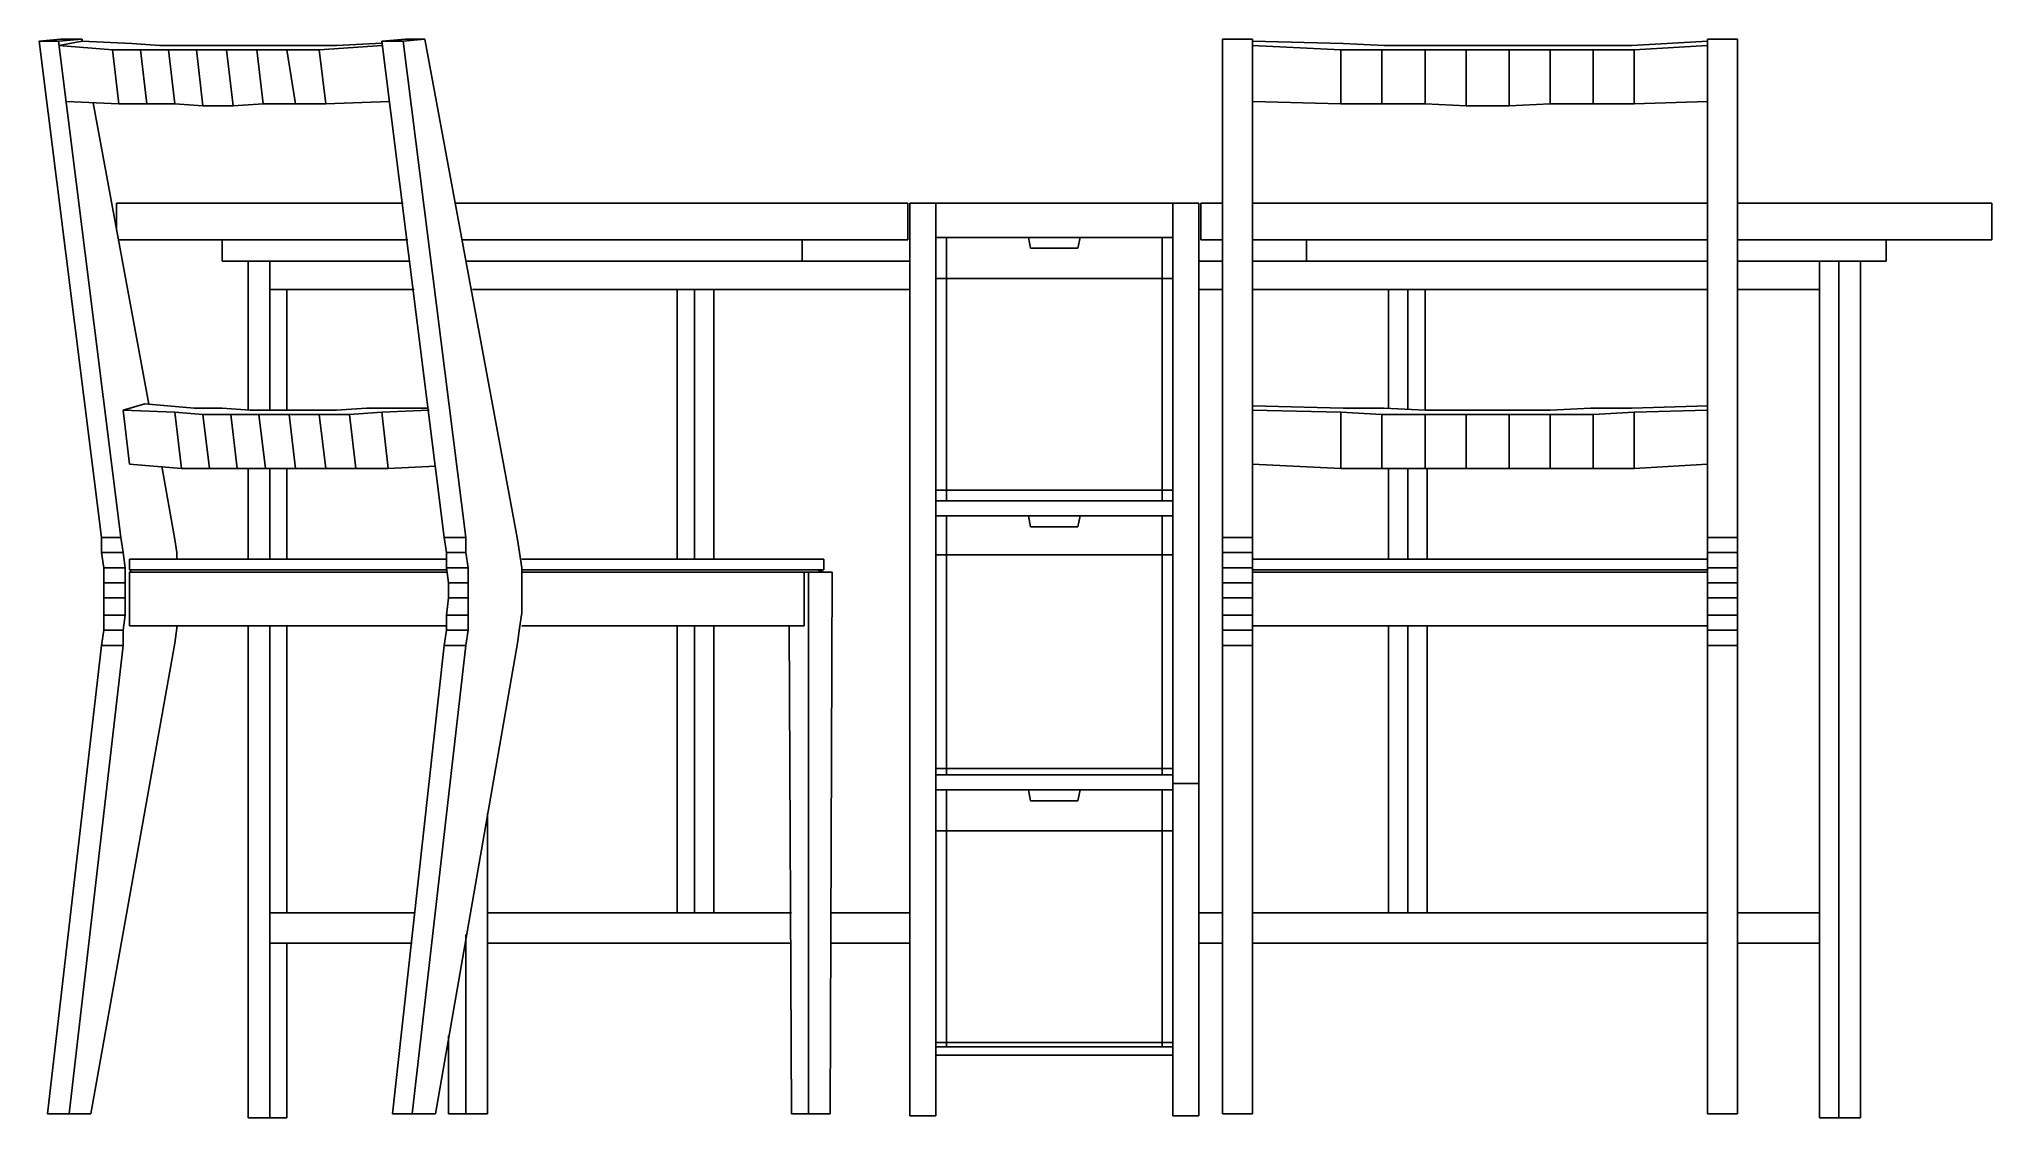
# Model space of a CAD drawing. Header units: inches. Extents: x 5719 to 7375, y -990 to -74.
import ezdxf

# ---------------------------------------------------------------- set-up
doc = ezdxf.new("R2010")
doc.units = ezdxf.units.IN
doc.header["$MEASUREMENT"] = 0
doc.layers.add('IKE010005-T1', color=40, linetype='Continuous')

msp = doc.modelspace()

# ---------------------------------------------------------------- linework, layer by layer
at = {"layer": 'IKE010005-T1'}
for p, q in [((5737, -74.4), (5718.7, -76.2)), ((5771.7, -497.2), (5718.7, -76.2)), ((5718.7, -76.2), (5735.1, -76.2)), ((5755.3, -74.4), (5735.1, -76.2)), ((5735.1, -76.2), (5788.2, -497.2)), ((5735.6, -79.9), (5755.3, -76.2)), ((5735.6, -79.9), (5780.9, -83.5)), ((5737, -74.4), (5755.3, -74.4)), ((5755.3, -76.2), (5755.3, -74.4)), ((5797.4, -78.1), (5755.3, -76.2)), ((5755.3, -76.2), (5755.4, -76.2)), ((5821.1, -79.9), (5797.4, -78.1)), ((5844.9, -79.9), (5821.1, -79.9)), ((5868.7, -79.9), (5844.9, -79.9)), ((5892.4, -79.9), (5868.7, -79.9)), ((5918, -79.9), (5892.4, -79.9)), ((5943.6, -79.9), (5918, -79.9)), ((5971.1, -79.9), (5943.6, -79.9)), ((5956.4, -83.5), (6009.9, -80)), ((6009.7, -78), (5971.1, -79.9)), ((6029.6, -74.4), (6009.4, -76.2)), ((6062.5, -497.2), (6009.4, -76.2)), ((6009.4, -76.2), (6027.7, -76.2)), ((6046, -74.4), (6027.7, -76.2)), ((6027.7, -76.2), (6080.8, -497.2)), ((6029.6, -74.4), (6046, -74.4)), ((6124.6, -499), (6046, -74.4)), ((6722.5, -76.2), (6722.5, -74.4)), ((6722.5, -74.4), (6722.5, -76.2)), ((6748.2, -74.4), (6722.5, -74.4)), ((6722.5, -497.2), (6722.5, -76.2)), ((6722.5, -497.2), (6722.5, -76.2)), ((6748.2, -76.2), (6748.2, -74.4)), ((6748.2, -74.4), (6748.2, -76.2)), ((6824.9, -78.1), (6748.2, -76.2)), ((6748.2, -76.2), (6748.2, -497.2)), ((6748.2, -76.2), (6748.2, -497.2)), ((6748.2, -80), (6823.1, -83.5)), ((6859.7, -79.9), (6824.9, -78.1)), ((6894.4, -79.9), (6859.7, -79.9)), ((6929.2, -79.9), (6894.4, -79.9)), ((6965.8, -79.9), (6929.2, -79.9)), ((7000.5, -79.9), (6965.8, -79.9)), ((7035.2, -79.9), (7000.5, -79.9)), ((7069.9, -79.9), (7035.2, -79.9)), ((7134, -76.2), (7069.9, -79.9)), ((7071.8, -83.5), (7134, -80)), ((7134, -76.2), (7134, -74.4)), ((7134, -74.4), (7134, -76.2)), ((7159.6, -74.4), (7134, -74.4)), ((7134, -497.2), (7134, -76.2)), ((7134, -497.2), (7134, -76.2)), ((7159.6, -76.2), (7159.6, -74.4)), ((7159.6, -74.4), (7159.6, -76.2)), ((7159.6, -76.2), (7159.6, -497.2)), ((7159.6, -76.2), (7159.6, -497.2)), ((5780.9, -83.5), (5804.7, -83.5)), ((5780.9, -83.5), (5786.4, -129.3)), ((5804.7, -83.5), (5828.4, -83.5)), ((5804.7, -83.5), (5810.2, -129.3)), ((5828.4, -83.5), (5852.2, -83.5)), ((5828.4, -83.5), (5833.9, -129.3)), ((5852.2, -83.5), (5877.8, -83.5)), ((5852.2, -83.5), (5857.7, -131.1)), ((5877.8, -83.5), (5903.4, -83.5)), ((5877.8, -83.5), (5883.3, -131.1)), ((5903.4, -83.5), (5929, -83.5)), ((5903.4, -83.5), (5908.9, -129.3)), ((5929, -83.5), (5956.4, -83.5)), ((5929, -83.5), (5936.3, -129.3)), ((5956.4, -83.5), (5961.9, -129.3)), ((6823.1, -83.5), (6857.9, -83.5)), ((6823.1, -83.5), (6823.1, -129.3)), ((6857.9, -83.5), (6894.4, -83.5)), ((6857.9, -83.5), (6857.9, -129.3)), ((6894.4, -83.5), (6929.2, -83.5)), ((6894.4, -83.5), (6894.4, -129.3)), ((6929.2, -83.5), (6965.8, -83.5)), ((6929.2, -83.5), (6929.2, -131.1)), ((6965.8, -83.5), (7000.5, -83.5)), ((6965.8, -83.5), (6965.8, -131.1)), ((7000.5, -83.5), (7037.1, -83.5)), ((7000.5, -129.3), (7000.5, -83.5)), ((7037.1, -83.5), (7071.8, -83.5)), ((7037.1, -129.3), (7037.1, -83.5)), ((7071.8, -129.3), (7071.8, -83.5)), ((5740.7, -127.5), (5740.7, -127.5)), ((5786.4, -129.3), (5741.6, -127.5)), ((5811.7, -384), (5764.6, -128.4)), ((5810.2, -129.3), (5786.4, -129.3)), ((5833.9, -129.3), (5810.2, -129.3)), ((5857.7, -131.1), (5833.9, -129.3)), ((5883.3, -131.1), (5857.7, -131.1)), ((5908.9, -129.3), (5883.3, -131.1)), ((5936.3, -129.3), (5908.9, -129.3)), ((5961.9, -129.3), (5936.3, -129.3)), ((6015.9, -127.5), (5961.9, -129.3)), ((6746.3, -127.5), (6746.3, -127.5)), ((6823.1, -129.3), (6748.2, -127.5)), ((6857.9, -129.3), (6823.1, -129.3)), ((6894.4, -129.3), (6857.9, -129.3)), ((6929.2, -131.1), (6894.4, -129.3)), ((6965.8, -131.1), (6929.2, -131.1)), ((6965.8, -131.1), (7000.5, -129.3)), ((7000.5, -129.3), (7037.1, -129.3)), ((7037.1, -129.3), (7071.8, -129.3)), ((7071.8, -129.3), (7134, -127.5)), ((5784.5, -236.5), (5784.5, -213.5)), ((5784.5, -213.5), (6027.7, -213.5)), ((5784.5, -213.5), (5784.5, -236.5)), ((6027.7, -213.5), (5784.5, -213.5)), ((6455.6, -213.5), (6071.6, -213.5)), ((6455.6, -213.5), (6071.6, -213.5)), ((6455.6, -244.6), (6455.6, -213.5)), ((6455.6, -213.5), (6455.6, -244.6)), ((6457.4, -242.8), (6457.4, -213.5)), ((6457.4, -213.5), (6479.4, -213.5)), ((6457.4, -213.5), (6457.4, -242.8)), ((6479.4, -213.5), (6457.4, -213.5)), ((6680.5, -213.5), (6479.4, -213.5)), ((6479.4, -242.8), (6479.4, -213.5)), ((6680.5, -213.5), (6479.4, -213.5)), ((6702.5, -213.5), (6680.5, -213.5)), ((6680.5, -213.5), (6680.5, -242.8)), ((6702.5, -213.5), (6680.5, -213.5)), ((6702.5, -242.8), (6702.5, -213.5)), ((6702.5, -242.8), (6702.5, -213.5)), ((6704.3, -244.6), (6704.3, -213.5)), ((6704.3, -213.5), (6722.5, -213.5)), ((6704.3, -213.5), (6704.3, -244.6)), ((6722.5, -213.5), (6704.3, -213.5)), ((7134, -213.5), (6748.2, -213.5)), ((7134, -213.5), (6748.2, -213.5)), ((7375.3, -213.5), (7159.6, -213.5)), ((7375.3, -213.5), (7159.6, -213.5)), ((7375.3, -213.5), (7375.3, -244.6)), ((7375.3, -244.6), (7375.3, -213.5)), ((5786.4, -244.6), (6031.4, -244.6)), ((5786.4, -244.6), (6031.4, -244.6)), ((5874.1, -244.6), (5874.1, -262.9)), ((5874.1, -244.6), (5874.1, -262.9)), ((6077.1, -244.6), (6455.6, -244.6)), ((6455.6, -244.6), (6077.1, -244.6)), ((6366, -244.6), (6366, -262.9)), ((6366, -262.9), (6366, -244.6)), ((6457.4, -242.8), (6457.4, -475.2)), ((6457.4, -475.2), (6457.4, -242.8)), ((6680.5, -242.8), (6479.4, -242.8)), ((6479.4, -929.1), (6479.4, -242.8)), ((6479.4, -242.8), (6680.5, -242.8)), ((6479.4, -475.2), (6479.4, -242.8)), ((6479.4, -242.8), (6479.4, -475.2)), ((6479.4, -242.8), (6488.5, -242.8)), ((6488.5, -242.8), (6479.4, -242.8)), ((6558, -242.8), (6488.5, -242.8)), ((6488.5, -242.8), (6488.5, -277.5)), ((6488.5, -242.8), (6558, -242.8)), ((6559.8, -251.9), (6558, -242.8)), ((6558, -242.8), (6559.8, -251.9)), ((6601.9, -242.8), (6600, -251.9)), ((6600, -251.9), (6601.9, -242.8)), ((6601.9, -242.8), (6671.3, -242.8)), ((6671.3, -242.8), (6601.9, -242.8)), ((6680.5, -242.8), (6671.3, -242.8)), ((6680.5, -242.8), (6671.3, -242.8)), ((6671.3, -242.8), (6671.3, -277.5)), ((6680.5, -242.8), (6680.5, -929.1)), ((6680.5, -242.8), (6680.5, -475.2)), ((6680.5, -475.2), (6680.5, -242.8)), ((6702.5, -475.2), (6702.5, -242.8)), ((6702.5, -242.8), (6702.5, -475.2)), ((6704.3, -244.6), (6722.5, -244.6)), ((6722.5, -244.6), (6704.3, -244.6)), ((6748.2, -244.6), (7134, -244.6)), ((6748.2, -244.6), (7134, -244.6)), ((6793.8, -244.6), (6793.8, -262.9)), ((6793.8, -244.6), (6793.8, -262.9)), ((7159.6, -244.6), (7375.3, -244.6)), ((7375.3, -244.6), (7159.6, -244.6)), ((7285.7, -244.6), (7285.7, -262.9)), ((7285.7, -262.9), (7285.7, -244.6)), ((5874.1, -262.9), (6033.2, -262.9)), ((5874.1, -262.9), (6033.2, -262.9)), ((5896.1, -262.9), (5896.1, -389.2)), ((5914.4, -262.9), (5914.4, -286.7)), ((5914.4, -389.2), (5914.4, -262.9)), ((6366, -262.9), (6080.8, -262.9)), ((6080.8, -262.9), (6366, -262.9)), ((6457.4, -262.9), (6366, -262.9)), ((6457.4, -262.9), (6366, -262.9)), ((6600, -251.9), (6559.8, -251.9)), ((6600, -251.9), (6559.8, -251.9)), ((6722.5, -262.9), (6702.5, -262.9)), ((6722.5, -262.9), (6702.5, -262.9)), ((6793.8, -262.9), (6748.2, -262.9)), ((6793.8, -262.9), (6748.2, -262.9)), ((6793.8, -262.9), (7134, -262.9)), ((6793.8, -262.9), (7134, -262.9)), ((7285.7, -262.9), (7159.6, -262.9)), ((7159.6, -262.9), (7285.7, -262.9)), ((7229, -286.7), (7229, -262.9)), ((7229, -262.9), (7229, -989.5)), ((7245.5, -262.9), (7245.5, -989.5)), ((7263.8, -262.9), (7263.8, -989.5)), ((6479.4, -277.5), (6488.5, -277.5)), ((6488.5, -277.5), (6488.5, -456.9)), ((6488.5, -277.5), (6671.3, -277.5)), ((6680.5, -277.5), (6671.3, -277.5)), ((6671.3, -277.5), (6671.3, -456.9)), ((5914.4, -286.7), (6036.9, -286.7)), ((5914.4, -286.7), (6036.9, -286.7)), ((5929, -389.2), (5929, -286.7)), ((6086.3, -286.7), (6260, -286.7)), ((6086.3, -286.7), (6260, -286.7)), ((6260, -515.5), (6260, -286.7)), ((6260, -286.7), (6274.6, -286.7)), ((6274.6, -286.7), (6260, -286.7)), ((6276.4, -286.7), (6274.6, -286.7)), ((6274.6, -286.7), (6274.6, -515.5)), ((6276.4, -286.7), (6274.6, -286.7)), ((6276.4, -286.7), (6457.4, -286.7)), ((6276.4, -286.7), (6457.4, -286.7)), ((6291, -515.5), (6291, -286.7)), ((6702.5, -286.7), (6722.5, -286.7)), ((6702.5, -286.7), (6722.5, -286.7)), ((6748.2, -286.7), (6863.4, -286.7)), ((6748.2, -286.7), (6863.4, -286.7)), ((6863.4, -387.4), (6863.4, -286.7)), ((6863.4, -286.7), (6879.8, -286.7)), ((6879.8, -286.7), (6863.4, -286.7)), ((6879.8, -286.7), (7134, -286.7)), ((6879.8, -286.7), (7134, -286.7)), ((6879.8, -286.7), (6879.9, -286.7)), ((6879.8, -286.7), (6879.8, -388.4)), ((6879.8, -286.7), (6879.9, -286.7)), ((6894.4, -389.2), (6894.4, -286.7)), ((7159.6, -286.7), (7229, -286.7)), ((7159.6, -286.7), (7229, -286.7)), ((7229, -286.7), (7229.1, -286.7)), ((7229, -286.7), (7229.1, -286.7)), ((5808.3, -383.7), (5790, -389.2)), ((5790, -389.2), (5833.9, -391)), ((5790, -389.2), (5795.5, -435)), ((5850.4, -387.4), (5808.3, -383.7)), ((5833.9, -391), (5857.7, -392.9)), ((5833.9, -391), (5839.4, -438.6)), ((5874.1, -387.4), (5850.4, -387.4)), ((5857.7, -392.9), (5881.4, -392.9)), ((5857.7, -392.9), (5863.2, -438.6)), ((5897.9, -389.2), (5874.1, -387.4)), ((5881.4, -392.9), (5905.2, -392.9)), ((5881.4, -392.9), (5886.9, -438.6)), ((5921.7, -389.2), (5897.9, -389.2)), ((5905.2, -392.9), (5930.8, -392.9)), ((5905.2, -392.9), (5910.7, -438.6)), ((5945.4, -389.2), (5921.7, -389.2)), ((5930.8, -392.9), (5956.4, -392.9)), ((5930.8, -392.9), (5936.3, -438.6)), ((5971.1, -389.2), (5945.4, -389.2)), ((5956.4, -392.9), (5982, -392.9)), ((5956.4, -392.9), (5961.9, -438.6)), ((5996.6, -387.4), (5971.1, -389.2)), ((5982, -392.9), (6009.4, -391)), ((5982, -392.9), (5987.5, -438.6)), ((6024.1, -387.4), (5996.6, -387.4)), ((6049.7, -389.2), (6009.4, -391)), ((6009.4, -391), (6014.9, -438.6)), ((6047.8, -387.4), (6024.1, -387.4)), ((6824.9, -387.4), (6748.2, -385.5)), ((6748.2, -389.2), (6823.1, -391)), ((6823.1, -391), (6857.9, -392.9)), ((6823.1, -391), (6823.1, -438.6)), ((6859.7, -387.4), (6824.9, -387.4)), ((6857.9, -392.9), (6894.4, -392.9)), ((6857.9, -392.9), (6857.9, -438.6)), ((6894.4, -389.2), (6859.7, -387.4)), ((6929.2, -389.2), (6894.4, -389.2)), ((6894.4, -392.9), (6929.2, -392.9)), ((6894.4, -392.9), (6894.4, -438.6)), ((6965.8, -389.2), (6929.2, -389.2)), ((6929.2, -392.9), (6965.8, -392.9)), ((6929.2, -392.9), (6929.2, -438.6)), ((7000.5, -389.2), (6965.8, -389.2)), ((6965.8, -392.9), (7000.5, -392.9)), ((6965.8, -392.9), (6965.8, -438.6)), ((7035.2, -387.4), (7000.5, -389.2)), ((7000.5, -392.9), (7037.1, -392.9)), ((7000.5, -438.6), (7000.5, -392.9)), ((7069.9, -387.4), (7035.2, -387.4)), ((7037.1, -392.9), (7071.8, -391)), ((7037.1, -438.6), (7037.1, -392.9)), ((7134, -385.5), (7069.9, -387.4)), ((7071.8, -391), (7134, -389.2)), ((7071.8, -438.6), (7071.8, -391)), ((5839.4, -438.6), (5795.5, -435)), ((5833.9, -499), (5822.9, -436.8)), ((5863.2, -438.6), (5839.4, -438.6)), ((5886.9, -438.6), (5863.2, -438.6)), ((5910.7, -438.6), (5886.9, -438.6)), ((5896.1, -438.6), (5896.1, -515.5)), ((5936.3, -438.6), (5910.7, -438.6)), ((5914.4, -515.5), (5914.4, -438.6)), ((5929, -515.5), (5929, -438.6)), ((5961.9, -438.6), (5936.3, -438.6)), ((5987.5, -438.6), (5961.9, -438.6)), ((6014.9, -438.6), (5987.5, -438.6)), ((6014.9, -438.6), (6055.1, -436.8)), ((6823.1, -438.6), (6748.2, -435)), ((6857.9, -438.6), (6823.1, -438.6)), ((6894.4, -438.6), (6857.9, -438.6)), ((6863.4, -438.6), (6863.4, -515.5)), ((6879.8, -515.5), (6879.8, -438.6)), ((6929.2, -438.6), (6894.4, -438.6)), ((6896.2, -515.5), (6896.2, -438.6)), ((6965.8, -438.6), (6929.2, -438.6)), ((6965.8, -438.6), (7000.5, -438.6)), ((7000.5, -438.6), (7037.1, -438.6)), ((7037.1, -438.6), (7071.8, -438.6)), ((7071.8, -438.6), (7134, -435)), ((6488.5, -456.9), (6479.4, -456.9)), ((6488.5, -466.1), (6488.5, -456.9)), ((6671.3, -456.9), (6488.5, -456.9)), ((6671.3, -466.1), (6671.3, -456.9)), ((6680.5, -456.9), (6671.3, -456.9)), ((6457.4, -475.2), (6457.4, -705.8)), ((6457.4, -705.8), (6457.4, -475.2)), ((6479.4, -466.1), (6479.4, -478.9)), ((6479.4, -478.9), (6479.4, -466.1)), ((6479.4, -466.1), (6680.5, -466.1)), ((6680.5, -466.1), (6479.4, -466.1)), ((6479.4, -705.8), (6479.4, -475.2)), ((6479.4, -705.8), (6479.4, -475.2)), ((6479.4, -478.9), (6488.5, -478.9)), ((6488.5, -478.9), (6479.4, -478.9)), ((6680.5, -478.9), (6479.4, -478.9)), ((6479.4, -478.9), (6479.4, -478.9)), ((6479.4, -478.9), (6680.5, -478.9)), ((6558, -478.9), (6488.5, -478.9)), ((6488.5, -478.9), (6488.5, -511.8)), ((6488.5, -478.9), (6558, -478.9)), ((6559.8, -488), (6558, -478.9)), ((6558, -478.9), (6559.8, -488)), ((6601.9, -478.9), (6600, -488)), ((6600, -488), (6601.9, -478.9)), ((6601.9, -478.9), (6671.3, -478.9)), ((6671.3, -478.9), (6601.9, -478.9)), ((6680.5, -478.9), (6671.3, -478.9)), ((6680.5, -478.9), (6671.3, -478.9)), ((6671.3, -478.9), (6671.3, -511.8)), ((6680.5, -478.9), (6680.5, -466.1)), ((6680.5, -466.1), (6680.5, -478.9)), ((6680.5, -475.2), (6680.5, -705.8)), ((6680.5, -705.8), (6680.5, -475.2)), ((6702.5, -705.8), (6702.5, -475.2)), ((6702.5, -475.2), (6702.5, -705.8)), ((6600, -488), (6559.8, -488)), ((6600, -488), (6559.8, -488)), ((5788.2, -497.2), (5771.7, -497.2)), ((5771.7, -510), (5771.7, -497.2)), ((5790, -510), (5771.7, -510)), ((5773.6, -522.8), (5771.7, -510)), ((5790, -510), (5788.2, -497.2)), ((5791.8, -522.8), (5790, -510)), ((5835.7, -510), (5833.9, -499)), ((5835.7, -515.5), (5835.7, -510)), ((6080.8, -497.2), (6062.5, -497.2)), ((6064.3, -510), (6062.5, -497.2)), ((6080.8, -510), (6064.3, -510)), ((6064.3, -522.8), (6064.3, -510)), ((6080.8, -510), (6080.8, -497.2)), ((6082.6, -522.8), (6080.8, -510)), ((6126.4, -510), (6124.6, -499)), ((6128.3, -522.8), (6126.4, -510)), ((6479.4, -511.8), (6488.5, -511.8)), ((6488.5, -511.8), (6488.5, -693)), ((6488.5, -511.8), (6671.3, -511.8)), ((6680.5, -511.8), (6671.3, -511.8)), ((6671.3, -511.8), (6671.3, -693)), ((6722.5, -497.2), (6722.5, -510)), ((6722.5, -510), (6722.5, -497.2)), ((6722.5, -497.2), (6748.2, -497.2)), ((6722.5, -510), (6722.5, -522.8)), ((6722.5, -522.8), (6722.5, -510)), ((6722.5, -510), (6748.2, -510)), ((6748.2, -510), (6748.2, -497.2)), ((6748.2, -497.2), (6748.2, -510)), ((6748.2, -522.8), (6748.2, -510)), ((6748.2, -510), (6748.2, -522.8)), ((7134, -497.2), (7134, -510)), ((7134, -510), (7134, -497.2)), ((7134, -497.2), (7159.6, -497.2)), ((7134, -510), (7134, -522.8)), ((7134, -522.8), (7134, -510)), ((7134, -510), (7159.6, -510)), ((7159.6, -510), (7159.6, -497.2)), ((7159.6, -497.2), (7159.6, -510)), ((7159.6, -522.8), (7159.6, -510)), ((7159.6, -510), (7159.6, -522.8)), ((5791.8, -522.8), (5773.6, -522.8)), ((5773.6, -535.6), (5773.6, -522.8)), ((5791.8, -535.6), (5791.8, -522.8)), ((6064.3, -515.5), (5795.5, -515.5)), ((5795.5, -522.8), (5795.5, -515.5)), ((6064.3, -515.5), (5795.5, -515.5)), ((5795.5, -524.6), (5795.5, -522.8)), ((5795.5, -524.6), (5797.4, -524.6)), ((6064.3, -524.6), (5795.5, -524.6)), ((5795.5, -526.5), (5797.4, -524.6)), ((5795.5, -535.6), (5795.5, -526.5)), ((6064.3, -526.5), (5795.5, -526.5)), ((5797.4, -524.6), (6064.3, -524.6)), ((6082.6, -522.8), (6064.3, -522.8)), ((6066.1, -535.6), (6064.3, -522.8)), ((6082.6, -535.6), (6082.6, -522.8)), ((6384.3, -515.5), (6128.3, -515.5)), ((6384.3, -515.5), (6128.3, -515.5)), ((6128.3, -535.6), (6128.3, -522.8)), ((6378.8, -524.6), (6128.3, -524.6)), ((6128.3, -524.6), (6384.3, -524.6)), ((6367.8, -526.5), (6128.3, -526.5)), ((6128.3, -526.5), (6384.3, -526.5)), ((6367.8, -572.2), (6367.8, -526.5)), ((6367.8, -526.5), (6371.5, -526.5)), ((6367.8, -526.5), (6371.5, -526.5)), ((6371.5, -526.5), (6371.5, -985.9)), ((6371.5, -526.5), (6391.6, -526.5)), ((6371.5, -526.5), (6391.6, -526.5)), ((6378.8, -524.6), (6384.3, -524.6)), ((6384.3, -526.5), (6378.8, -524.6)), ((6384.3, -524.6), (6384.3, -515.5)), ((6384.3, -526.5), (6384.3, -526.5)), ((6391.6, -526.5), (6389.8, -985.9)), ((6722.5, -522.8), (6722.5, -535.6)), ((6722.5, -535.6), (6722.5, -522.8)), ((6722.5, -522.8), (6748.2, -522.8)), ((7134, -515.5), (6748.2, -515.5)), ((7134, -515.5), (6748.2, -515.5)), ((6748.2, -535.6), (6748.2, -522.8)), ((6748.2, -522.8), (6748.2, -535.6)), ((6748.2, -524.6), (7134, -524.6)), ((7134, -524.6), (6748.2, -524.6)), ((6748.2, -526.5), (7134, -526.5)), ((7134, -522.8), (7134, -535.6)), ((7134, -535.6), (7134, -522.8)), ((7134, -522.8), (7159.6, -522.8)), ((7159.6, -535.6), (7159.6, -522.8)), ((7159.6, -522.8), (7159.6, -535.6)), ((5791.8, -535.6), (5773.6, -535.6)), ((5773.6, -535.6), (5773.6, -548.4)), ((5791.8, -548.4), (5791.8, -535.6)), ((5795.5, -548.4), (5795.5, -535.6)), ((6082.6, -535.6), (6066.1, -535.6)), ((6066.1, -548.4), (6066.1, -535.6)), ((6082.6, -548.4), (6082.6, -535.6)), ((6128.3, -535.6), (6128.3, -548.4)), ((6722.5, -535.6), (6722.5, -548.4)), ((6722.5, -548.4), (6722.5, -535.6)), ((6722.5, -535.6), (6748.2, -535.6)), ((6748.2, -548.4), (6748.2, -535.6)), ((6748.2, -535.6), (6748.2, -548.4)), ((7134, -535.6), (7134, -548.4)), ((7134, -548.4), (7134, -535.6)), ((7134, -535.6), (7159.6, -535.6)), ((7159.6, -548.4), (7159.6, -535.6)), ((7159.6, -535.6), (7159.6, -548.4)), ((5773.6, -563.1), (5773.6, -548.4)), ((5773.6, -548.4), (5791.8, -548.4)), ((5773.6, -575.9), (5773.6, -563.1)), ((5773.6, -563.1), (5791.8, -563.1)), ((5791.8, -563.1), (5790, -575.9)), ((5791.8, -548.4), (5791.8, -563.1)), ((5795.5, -563.1), (5795.5, -548.4)), ((5795.5, -572.2), (5795.5, -563.1)), ((6066.1, -548.4), (6064.3, -563.1)), ((6064.3, -575.9), (6064.3, -563.1)), ((6064.3, -563.1), (6082.6, -563.1)), ((6082.6, -548.4), (6066.1, -548.4)), ((6082.6, -563.1), (6082.6, -548.4)), ((6082.6, -563.1), (6082.6, -575.9)), ((6126.4, -574), (6128.3, -561.2)), ((6128.3, -548.4), (6128.3, -561.2)), ((6722.5, -548.4), (6722.5, -563.1)), ((6722.5, -563.1), (6722.5, -548.4)), ((6722.5, -548.4), (6748.2, -548.4)), ((6722.5, -563.1), (6722.5, -575.9)), ((6722.5, -575.9), (6722.5, -563.1)), ((6722.5, -563.1), (6748.2, -563.1)), ((6748.2, -563.1), (6748.2, -548.4)), ((6748.2, -548.4), (6748.2, -563.1)), ((6748.2, -575.9), (6748.2, -563.1)), ((6748.2, -563.1), (6748.2, -575.9)), ((7134, -548.4), (7134, -563.1)), ((7134, -563.1), (7134, -548.4)), ((7134, -548.4), (7159.6, -548.4)), ((7134, -563.1), (7134, -575.9)), ((7134, -575.9), (7134, -563.1)), ((7134, -563.1), (7159.6, -563.1)), ((7159.6, -563.1), (7159.6, -548.4)), ((7159.6, -548.4), (7159.6, -563.1)), ((7159.6, -575.9), (7159.6, -563.1)), ((7159.6, -563.1), (7159.6, -575.9)), ((5771.7, -588.7), (5773.6, -575.9)), ((5773.6, -575.9), (5790, -575.9)), ((5790, -575.9), (5790, -588.7)), ((5795.5, -572.2), (6064.3, -572.2)), ((6064.3, -572.2), (5795.5, -572.2)), ((5833.9, -586.9), (5835.7, -574)), ((5835.7, -574), (5835.7, -572.2)), ((5896.1, -572.2), (5896.1, -989.5)), ((5914.4, -572.2), (5914.4, -989.5)), ((5929, -815.6), (5929, -572.2)), ((6062.5, -588.7), (6064.3, -575.9)), ((6064.3, -575.9), (6082.6, -575.9)), ((6082.6, -575.9), (6080.8, -588.7)), ((6124.6, -586.9), (6126.4, -574)), ((6128.3, -572.2), (6367.8, -572.2)), ((6128.3, -572.2), (6367.8, -572.2)), ((6260, -572.2), (6260, -815.6)), ((6274.6, -572.2), (6274.6, -815.6)), ((6291, -815.6), (6291, -572.2)), ((6356.9, -985.9), (6355.1, -572.2)), ((6722.5, -575.9), (6722.5, -588.7)), ((6722.5, -588.7), (6722.5, -575.9)), ((6722.5, -575.9), (6748.2, -575.9)), ((6748.2, -572.2), (7134, -572.2)), ((7134, -572.2), (6748.2, -572.2)), ((6748.2, -572.2), (6748.2, -572.2)), ((6748.2, -588.7), (6748.2, -575.9)), ((6748.2, -575.9), (6748.2, -588.7)), ((6863.4, -572.2), (6863.4, -815.6)), ((6879.8, -572.2), (6879.8, -815.6)), ((6896.2, -815.6), (6896.2, -572.2)), ((7134, -572.2), (7134, -667.4)), ((7134, -667.4), (7134, -572.2)), ((7134, -572.2), (7134, -572.2)), ((7134, -575.9), (7134, -588.7)), ((7134, -588.7), (7134, -575.9)), ((7134, -575.9), (7159.6, -575.9)), ((7159.6, -588.7), (7159.6, -575.9)), ((7159.6, -575.9), (7159.6, -588.7)), ((5726, -985.9), (5771.7, -588.7)), ((5790, -588.7), (5744.3, -985.9)), ((5762.6, -985.9), (5833.9, -586.9)), ((5771.7, -588.7), (5790, -588.7)), ((6018.6, -985.9), (6062.5, -588.7)), ((6080.8, -588.7), (6035.1, -985.9)), ((6055.1, -985.9), (6124.6, -586.9)), ((6062.5, -588.7), (6080.8, -588.7)), ((6722.5, -588.7), (6722.5, -985.9)), ((6722.5, -985.9), (6722.5, -588.7)), ((6722.5, -588.7), (6748.2, -588.7)), ((6748.2, -985.9), (6748.2, -588.7)), ((6748.2, -588.7), (6748.2, -985.9)), ((7134, -588.7), (7134, -985.9)), ((7134, -985.9), (7134, -588.7)), ((7134, -588.7), (7159.6, -588.7)), ((7159.6, -985.9), (7159.6, -588.7)), ((7159.6, -588.7), (7159.6, -985.9)), ((6479.4, -693), (6488.5, -693)), ((6488.5, -698.5), (6488.5, -693)), ((6488.5, -693), (6671.3, -693)), ((6671.3, -698.5), (6671.3, -693)), ((6680.5, -693), (6671.3, -693)), ((6457.4, -705.8), (6457.4, -936.4)), ((6457.4, -936.4), (6457.4, -705.8)), ((6479.4, -698.5), (6479.4, -711.3)), ((6479.4, -711.3), (6479.4, -698.5)), ((6479.4, -698.5), (6680.5, -698.5)), ((6680.5, -698.5), (6479.4, -698.5)), ((6479.4, -936.4), (6479.4, -705.8)), ((6479.4, -936.4), (6479.4, -705.8)), ((6479.4, -711.3), (6488.5, -711.3)), ((6488.5, -711.3), (6479.4, -711.3)), ((6680.5, -711.3), (6479.4, -711.3)), ((6479.4, -711.3), (6479.4, -711.3)), ((6479.4, -711.3), (6680.5, -711.3)), ((6558, -711.3), (6488.5, -711.3)), ((6488.5, -711.3), (6488.5, -746.1)), ((6488.5, -711.3), (6558, -711.3)), ((6559.8, -720.5), (6558, -711.3)), ((6558, -711.3), (6559.8, -720.5)), ((6601.9, -711.3), (6600, -720.5)), ((6600, -720.5), (6601.9, -711.3)), ((6601.9, -711.3), (6671.3, -711.3)), ((6671.3, -711.3), (6601.9, -711.3)), ((6680.5, -711.3), (6671.3, -711.3)), ((6680.5, -711.3), (6671.3, -711.3)), ((6671.3, -711.3), (6671.3, -746.1)), ((6680.5, -711.3), (6680.5, -698.5)), ((6680.5, -698.5), (6680.5, -711.3)), ((6680.5, -705.8), (6680.5, -936.4)), ((6680.5, -936.4), (6680.5, -705.8)), ((6680.5, -705.8), (6702.5, -705.8)), ((6702.5, -936.4), (6702.5, -705.8)), ((6702.5, -936.4), (6702.5, -705.8)), ((6600, -720.5), (6559.8, -720.5)), ((6600, -720.5), (6559.8, -720.5)), ((6099, -731.4), (6099, -985.9)), ((6479.4, -746.1), (6488.5, -746.1)), ((6488.5, -746.1), (6488.5, -925.5)), ((6488.5, -746.1), (6671.3, -746.1)), ((6680.5, -746.1), (6671.3, -746.1)), ((6671.3, -746.1), (6671.3, -925.5)), ((6036.9, -815.6), (5914.4, -815.6)), ((6036.9, -815.6), (5914.4, -815.6)), ((5914.4, -815.6), (5914.4, -841.3)), ((6260, -815.6), (6099, -815.6)), ((6260, -815.6), (6099, -815.6)), ((6260, -815.6), (6260, -815.6)), ((6274.6, -815.6), (6260, -815.6)), ((6274.6, -815.6), (6260, -815.6)), ((6274.6, -815.6), (6276.4, -815.6)), ((6274.6, -815.6), (6276.4, -815.6)), ((6356.9, -815.6), (6276.4, -815.6)), ((6356.9, -815.6), (6276.4, -815.6)), ((6457.4, -815.6), (6389.8, -815.6)), ((6457.4, -815.6), (6389.8, -815.6)), ((6722.5, -815.6), (6702.5, -815.6)), ((6722.5, -815.6), (6702.5, -815.6)), ((6863.4, -815.6), (6748.2, -815.6)), ((6863.4, -815.6), (6748.2, -815.6)), ((6863.4, -815.6), (6865.2, -815.6)), ((6879.8, -815.6), (6863.4, -815.6)), ((6879.8, -815.6), (6863.4, -815.6)), ((6863.4, -815.6), (6865.2, -815.6)), ((7134, -815.6), (6879.8, -815.6)), ((7134, -815.6), (6879.8, -815.6)), ((7159.6, -815.6), (7229, -815.6)), ((7159.6, -815.6), (7229, -815.6)), ((7229, -815.6), (7229, -841.3)), ((7229, -815.6), (7229.1, -815.6)), ((5914.4, -841.3), (6035.1, -841.3)), ((5914.4, -841.3), (6035.1, -841.3)), ((5929, -989.5), (5929, -841.3)), ((6080.8, -985.9), (6080.8, -833.9)), ((6099, -841.3), (6356.9, -841.3)), ((6099, -841.3), (6356.9, -841.3)), ((6389.8, -841.3), (6457.4, -841.3)), ((6389.8, -841.3), (6457.4, -841.3)), ((6702.5, -841.3), (6722.5, -841.3)), ((6702.5, -841.3), (6722.5, -841.3)), ((6748.2, -841.3), (7134, -841.3)), ((6748.2, -841.3), (7134, -841.3)), ((7159.6, -841.3), (7229, -841.3)), ((7159.6, -841.3), (7229, -841.3)), ((7229, -841.3), (7229.1, -841.3)), ((7229, -841.3), (7229.1, -841.3)), ((6066.1, -985.9), (6066.1, -919.9)), ((6488.5, -925.5), (6479.4, -925.5)), ((6488.5, -929.1), (6488.5, -925.5)), ((6671.3, -925.5), (6488.5, -925.5)), ((6671.3, -929.1), (6671.3, -925.5)), ((6680.5, -925.5), (6671.3, -925.5)), ((6457.4, -936.4), (6457.4, -987.7)), ((6457.4, -987.7), (6457.4, -936.4)), ((6479.4, -936.4), (6479.4, -929.1)), ((6479.4, -929.1), (6680.5, -929.1)), ((6680.5, -929.1), (6479.4, -929.1)), ((6479.4, -936.4), (6680.5, -936.4)), ((6479.4, -987.7), (6479.4, -936.4)), ((6479.4, -936.4), (6479.4, -987.7)), ((6680.5, -936.4), (6680.5, -929.1)), ((6680.5, -936.4), (6680.5, -987.7)), ((6680.5, -987.7), (6680.5, -936.4)), ((6680.5, -936.4), (6680.5, -936.4)), ((6702.5, -987.7), (6702.5, -936.4)), ((6702.5, -936.4), (6702.5, -987.7)), ((5744.3, -985.9), (5726, -985.9)), ((5726, -985.9), (5744.3, -985.9)), ((5744.3, -985.9), (5762.6, -985.9)), ((5762.6, -985.9), (5744.3, -985.9)), ((5914.4, -989.5), (5896.1, -989.5)), ((5896.1, -989.5), (5914.4, -989.5)), ((5914.4, -989.5), (5929, -989.5)), ((5914.4, -989.5), (5929, -989.5)), ((6035.1, -985.9), (6018.6, -985.9)), ((6018.6, -985.9), (6035.1, -985.9)), ((6035.1, -985.9), (6055.1, -985.9)), ((6055.1, -985.9), (6035.1, -985.9)), ((6080.8, -985.9), (6066.1, -985.9)), ((6080.8, -985.9), (6066.1, -985.9)), ((6099, -985.9), (6080.8, -985.9)), ((6099, -985.9), (6080.8, -985.9)), ((6371.5, -985.9), (6356.9, -985.9)), ((6371.5, -985.9), (6356.9, -985.9)), ((6389.8, -985.9), (6371.5, -985.9)), ((6389.8, -985.9), (6371.5, -985.9)), ((6457.4, -987.7), (6479.4, -987.7)), ((6479.4, -987.7), (6457.4, -987.7)), ((6479.4, -987.7), (6479.4, -987.7)), ((6680.5, -987.7), (6702.5, -987.7)), ((6702.5, -987.7), (6680.5, -987.7)), ((6722.5, -985.9), (6748.2, -985.9)), ((6748.2, -985.9), (6722.5, -985.9)), ((6724.4, -985.9), (6746.3, -985.9)), ((6724.4, -985.9), (6746.3, -985.9)), ((7134, -985.9), (7159.6, -985.9)), ((7159.6, -985.9), (7134, -985.9)), ((7135.8, -985.9), (7157.7, -985.9)), ((7135.8, -985.9), (7157.7, -985.9)), ((7245.5, -989.5), (7229, -989.5)), ((7229, -989.5), (7245.5, -989.5)), ((7263.8, -989.5), (7245.5, -989.5)), ((7245.5, -989.5), (7263.8, -989.5))]:
    msp.add_line(p, q, dxfattribs=at)

doc.saveas('drawing.dxf')
